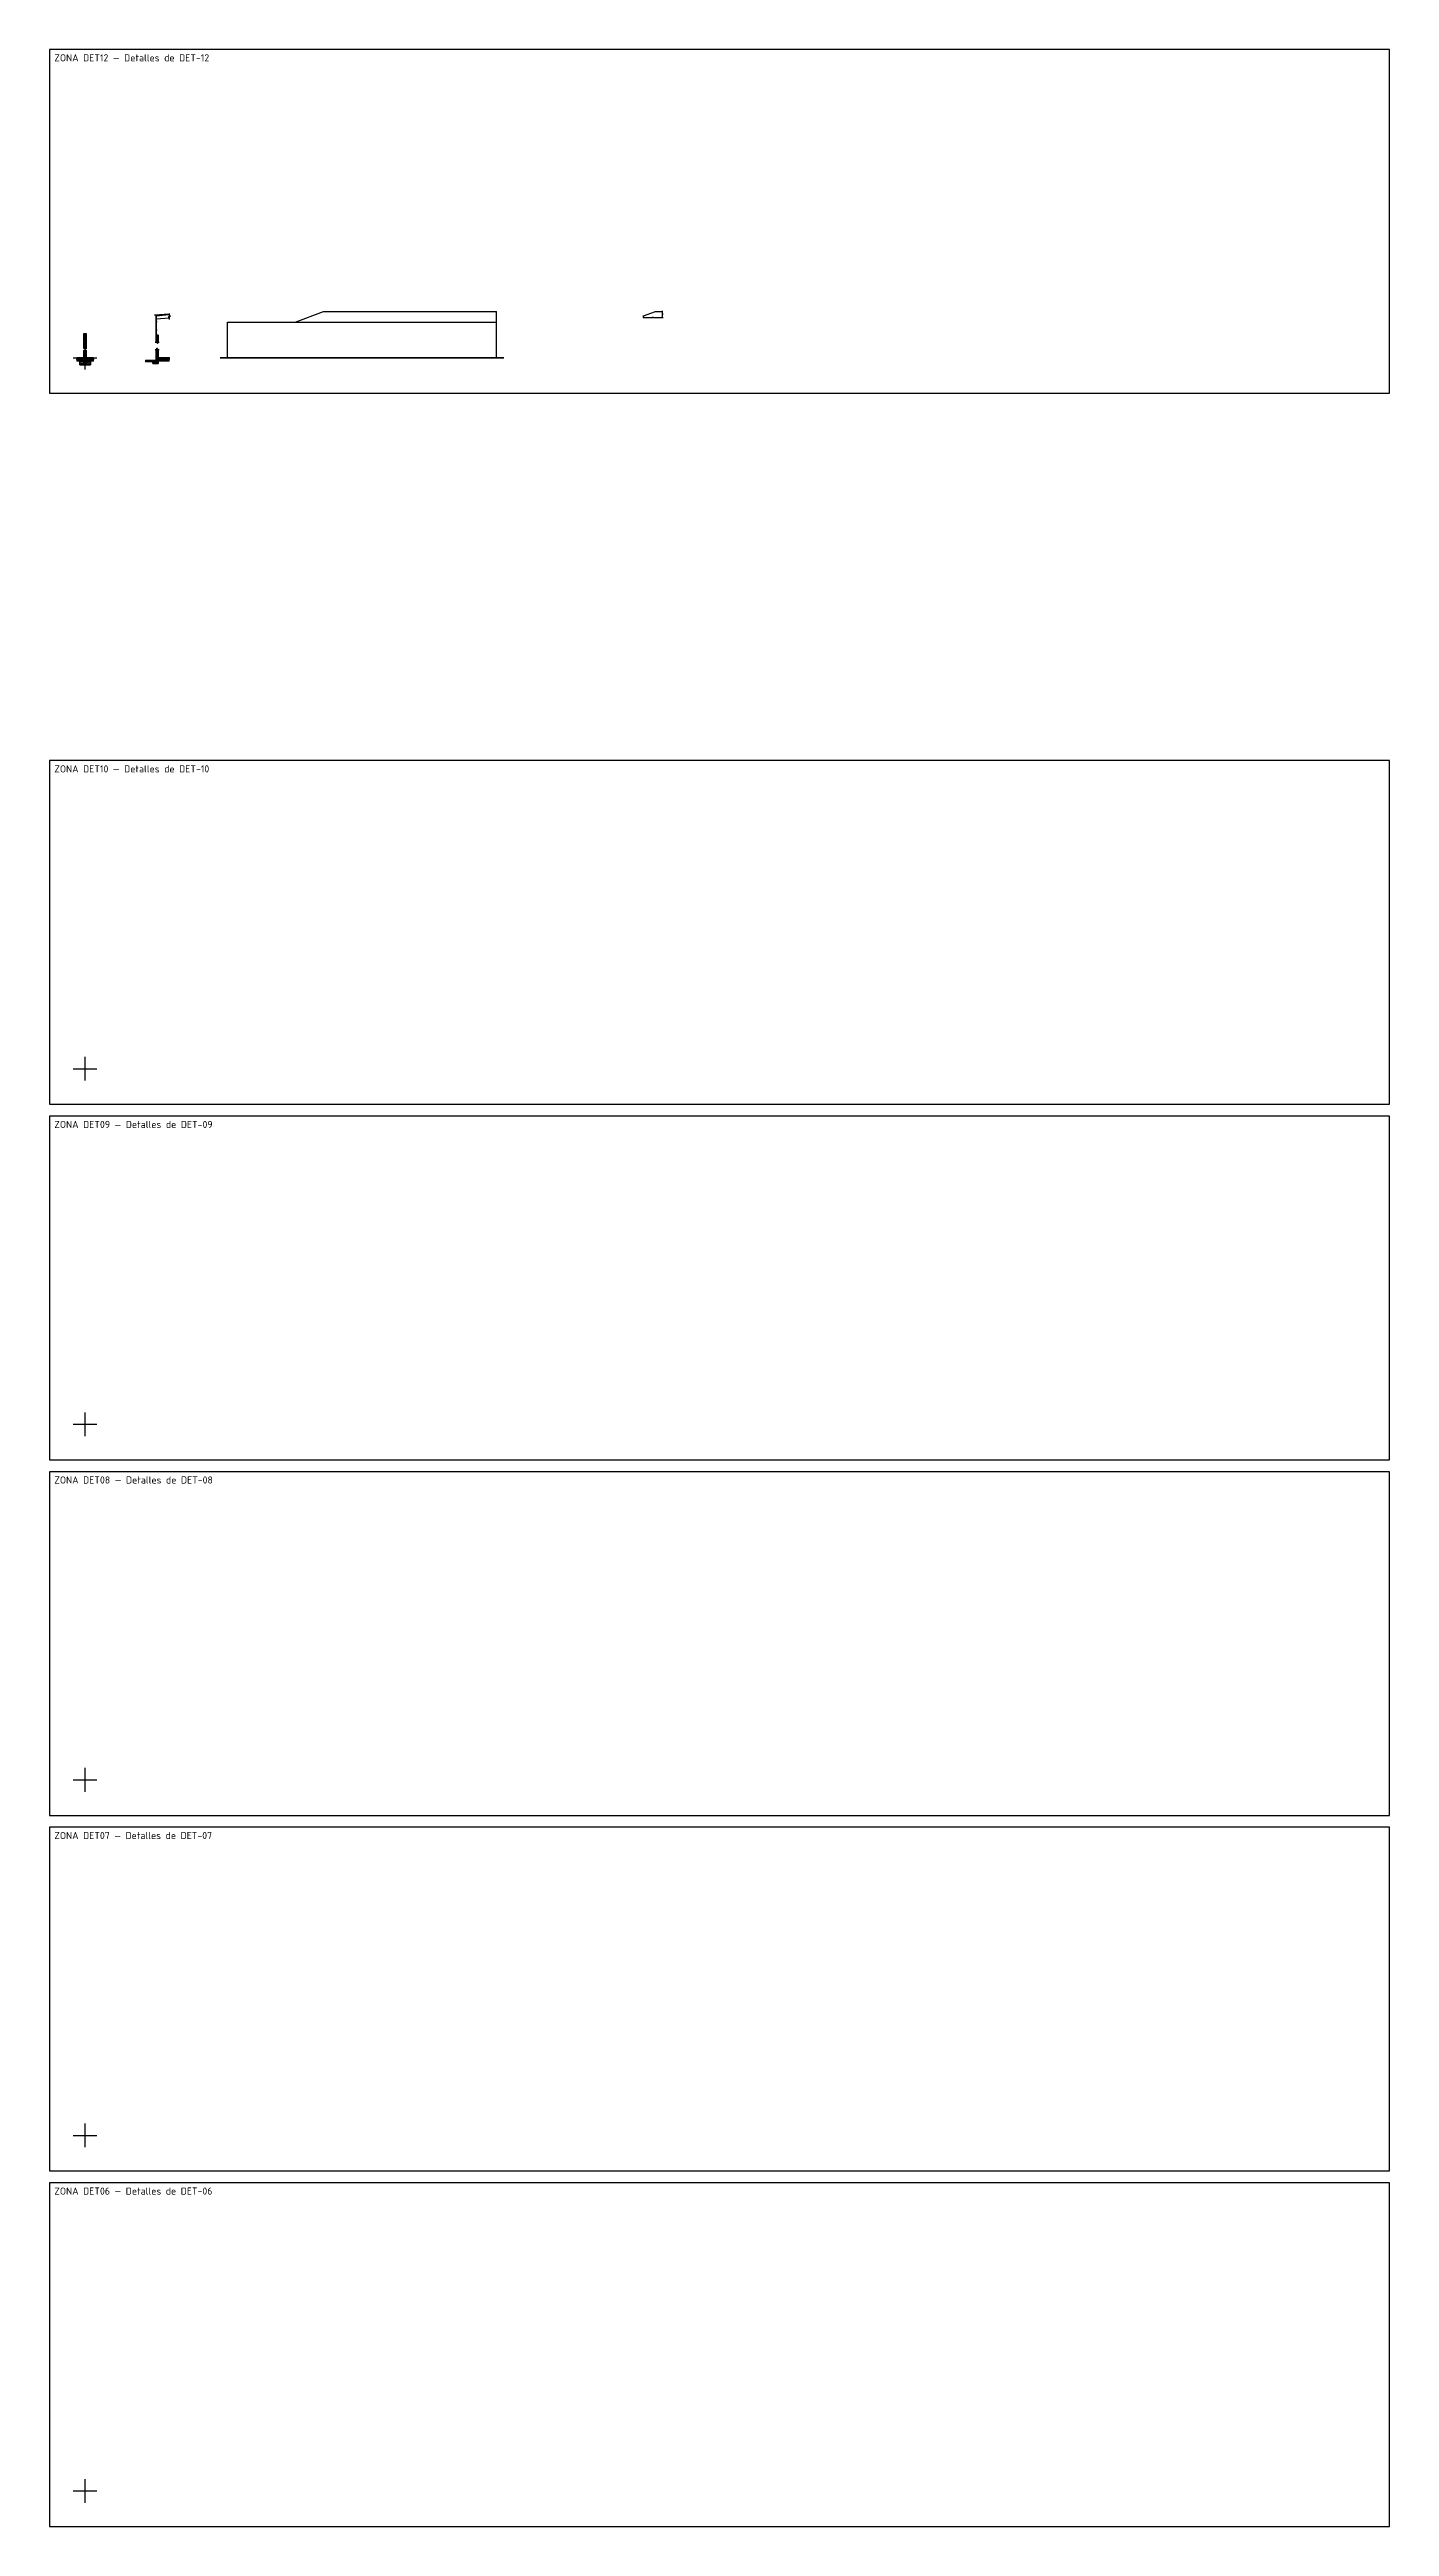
# Model space of a CAD drawing. Header units: millimetres. Extents: x -3000 to 200000, y -48000 to 386000.
# Drawn here: x -3000 to 110000, y 177000 to 386000 of the extents above; entities that cross this region are included whole.
import ezdxf
from ezdxf.enums import TextEntityAlignment as Align

# ---------------------------------------------------------------- set-up
doc = ezdxf.new("R2010")
doc.units = ezdxf.units.MM
doc.layers.add('AN-NOPLOT', color=8, linetype='Continuous', plot=False)
for name, color, linetype, lineweight in [('AN-RAYADO-EX', 9, 'Continuous', 13), ('EX-CERRAMIENTO', 8, 'Continuous', 25), ('EX-HORMIGON-CORTE', 8, 'Continuous', 35), ('EX-HORMIGON-VISTA', 8, 'Continuous', 25), ('EX-MADERA', 32, 'Continuous', 25), ('EX-TERRENO', 8, 'Continuous', 18)]:
    doc.layers.add(name, color=color, linetype=linetype, lineweight=lineweight)
doc.styles.add('IRAM-N', font='isocpeur.ttf')

msp = doc.modelspace()

# ---------------------------------------------------------------- hatches: boundary and pattern name
at = {"layer": 'AN-RAYADO-EX'}
h = msp.add_hatch(dxfattribs=at)
h.set_pattern_fill('ANSI31', color=256, scale=7.874016, angle=45)
h.paths.add_polyline_path([(-125, 361100), (-100, 361100), (-100, 362000), (-125, 362000)])
h = msp.add_hatch(dxfattribs=at)
h.set_pattern_fill('AR-CONC', color=256, scale=0.5)
h.paths.add_polyline_path([(-100, 361100), (100, 361100), (100, 362000), (-100, 362000)])
h = msp.add_hatch(dxfattribs=at)
h.set_pattern_fill('ANSI31', color=256, scale=7.874016, angle=45)
h.paths.add_polyline_path([(100, 361100), (125, 361100), (125, 362000), (100, 362000)])
h = msp.add_hatch(color=256, dxfattribs=at)
h.dxf.hatch_style = 1
h.paths.add_polyline_path([(5985, 363000), (6035, 363000), (6035, 363075), (5985, 363075)])
h = msp.add_hatch(color=256, dxfattribs=at)
h.dxf.hatch_style = 1
h.paths.add_polyline_path([(5985, 362300), (6035, 362300), (6035, 362375), (5985, 362375)])
h = msp.add_hatch(dxfattribs=at)
h.set_pattern_fill('AR-CONC', color=256)
h.paths.add_polyline_path([(6000, 361300), (6015, 361300), (6055, 361390), (6095, 361210), (6135, 361300), (6150, 361300), (6150, 361900), (6000, 361900)])
h = msp.add_hatch(dxfattribs=at)
h.set_pattern_fill('AR-CONC', color=256, scale=0.5)
h.paths.add_polyline_path([(-700, 359850), (-100, 359850), (-100, 360000), (-700, 360000)])
h = msp.add_hatch(dxfattribs=at)
h.set_pattern_fill('EARTH', color=256, scale=7.5)
h.paths.add_polyline_path([(-700, 359700), (-100, 359700), (-100, 359850), (-700, 359850)])
h = msp.add_hatch(dxfattribs=at)
h.set_pattern_fill('AR-CONC', color=256, scale=0.5)
h.paths.add_polyline_path([(-450, 359400), (450, 359400), (450, 359700), (-450, 359700)])
h = msp.add_hatch(dxfattribs=at)
h.set_pattern_fill('AR-CONC', color=256, scale=0.5)
h.paths.add_polyline_path([(-100, 360800), (-38, 360800), (-12, 360850), (12, 360750), (38, 360800), (100, 360800), (100, 361100), (-100, 361100)])
h = msp.add_hatch(dxfattribs=at)
h.set_pattern_fill('AR-CONC', color=256, scale=0.5)
h.paths.add_polyline_path([(-100, 359700), (100, 359700), (100, 360600), (38, 360600), (12, 360550), (-12, 360650), (-38, 360600), (-100, 360600)])
h = msp.add_hatch(dxfattribs=at)
h.set_pattern_fill('AR-CONC', color=256, scale=0.5)
h.paths.add_polyline_path([(100, 359850), (700, 359850), (700, 360000), (100, 360000)])
h = msp.add_hatch(dxfattribs=at)
h.set_pattern_fill('EARTH', color=256, scale=7.5)
h.paths.add_polyline_path([(100, 359700), (700, 359700), (700, 359850), (100, 359850)])
h = msp.add_hatch(dxfattribs=at)
h.set_pattern_fill('EARTH', color=256, scale=15)
h.paths.add_polyline_path([(5100, 359650), (6000, 359650), (6000, 359800), (5100, 359800)])
h = msp.add_hatch(dxfattribs=at)
h.set_pattern_fill('AR-CONC', color=256)
h.paths.add_polyline_path([(5700, 359500), (6150, 359500), (6150, 359650), (5700, 359650)])
h = msp.add_hatch(dxfattribs=at)
h.set_pattern_fill('AR-CONC', color=256)
h.paths.add_polyline_path([(6000, 359650), (6150, 359650), (6150, 360700), (6135, 360700), (6095, 360610), (6055, 360790), (6015, 360700), (6000, 360700)])
h = msp.add_hatch(dxfattribs=at)
h.set_pattern_fill('AR-CONC', color=256)
h.paths.add_polyline_path([(6150, 359850), (7100, 359850), (7100, 360000), (6150, 360000)])
h = msp.add_hatch(dxfattribs=at)
h.set_pattern_fill('EARTH', color=256, scale=15)
h.paths.add_polyline_path([(6150, 359700), (7100, 359700), (7100, 359850), (6150, 359850)])

# ---------------------------------------------------------------- linework, layer by layer
at = {"layer": 'AN-NOPLOT'}
for p, q in [((-1000, 360000), (1000, 360000)), ((0, 359000), (0, 361000)), ((0, 299000), (0, 301000)), ((-1000, 300000), (1000, 300000)), ((-1000, 270000), (1000, 270000)), ((0, 269000), (0, 271000)), ((0, 239000), (0, 241000)), ((-1000, 240000), (1000, 240000)), ((-1000, 210000), (1000, 210000)), ((0, 209000), (0, 211000)), ((-1000, 180000), (1000, 180000)), ((0, 179000), (0, 181000))]:
    msp.add_line(p, q, dxfattribs=at)
for points in [[(-3000, 357000), (110000, 357000), (110000, 386000), (-3000, 386000)], [(-3000, 297000), (110000, 297000), (110000, 326000), (-3000, 326000)], [(-3000, 267000), (110000, 267000), (110000, 296000), (-3000, 296000)], [(-3000, 237000), (110000, 237000), (110000, 266000), (-3000, 266000)], [(-3000, 207000), (110000, 207000), (110000, 236000), (-3000, 236000)], [(-3000, 177000), (110000, 177000), (110000, 206000), (-3000, 206000)]]:
    msp.add_lwpolyline(points, close=True, dxfattribs=at)
at = {"layer": 'EX-CERRAMIENTO', "lineweight": 35}
msp.add_line((5980, 361850), (5980, 363536), dxfattribs=at)
msp.add_lwpolyline([(5850, 363575), (7100, 363680)], dxfattribs=at)
at = {"layer": 'EX-HORMIGON-CORTE'}
msp.add_line((11400, 360000), (35300, 360000), dxfattribs=at)
for points in [[(-100, 361100), (100, 361100), (100, 362000), (-100, 362000)], [(6000, 361300), (6015, 361300), (6055, 361390), (6095, 361210), (6135, 361300), (6150, 361300), (6150, 361900), (6000, 361900)], [(-700, 359850), (-100, 359850), (-100, 360000), (-700, 360000)], [(-450, 359400), (450, 359400), (450, 359700), (-450, 359700)], [(-100, 360800), (-38, 360800), (-12, 360850), (12, 360750), (38, 360800), (100, 360800), (100, 361100), (-100, 361100)], [(-100, 359700), (100, 359700), (100, 360600), (38, 360600), (12, 360550), (-12, 360650), (-38, 360600), (-100, 360600)], [(100, 359850), (700, 359850), (700, 360000), (100, 360000)], [(5700, 359500), (6150, 359500), (6150, 359650), (5700, 359650)], [(6000, 359650), (6150, 359650), (6150, 360700), (6135, 360700), (6095, 360610), (6055, 360790), (6015, 360700), (6000, 360700)], [(6150, 359850), (7100, 359850), (7100, 360000), (6150, 360000)]]:
    msp.add_lwpolyline(points, close=True, dxfattribs=at)
at = {"layer": 'EX-HORMIGON-VISTA'}
for p, q in [((7100, 363730), (7100, 363630)), ((34700, 360000), (34700, 363900)), ((48700, 363900), (48700, 363940)), ((7100, 363330), (7100, 363230)), ((17700, 363000), (34700, 363000)), ((47060, 363400), (47100, 363400)), ((47100, 363525), (47100, 363565)), ((47100, 363360), (47100, 363400)), ((48700, 363400), (48740, 363400)), ((48700, 363360), (48700, 363400)), ((-150, 360800), (-100, 360800)), ((-150, 360600), (-100, 360600)), ((-60, 360850), (-60, 361050)), ((-60, 359440), (-60, 360560)), ((60, 360850), (60, 361050)), ((60, 359440), (60, 360560)), ((100, 360800), (150, 360800)), ((100, 360600), (150, 360600)), ((5900, 361300), (6000, 361300)), ((5900, 360700), (6000, 360700)), ((6150, 361300), (6250, 361300)), ((6150, 360700), (6250, 360700))]:
    msp.add_line(p, q, dxfattribs=at)
for points in [[(48700, 363400), (48700, 363620), (48660, 363640), (48740, 363660), (48700, 363680), (48700, 363900)], [(12000, 360000), (12000, 363000), (17700, 363000)], [(47100, 363400), (47100, 363432), (47060, 363452), (47140, 363472), (47100, 363492), (47100, 363525)], [(47100, 363400), (47870, 363400), (47890, 363440), (47910, 363360), (47930, 363400), (48700, 363400)]]:
    msp.add_lwpolyline(points, dxfattribs=at)
at = {"layer": 'EX-HORMIGON-VISTA', "const_width": 6}
for points in [[(-63, 360500, 1), (-57, 360500, 1)], [(-63, 360300, 1), (-57, 360300, 1)], [(-63, 360100, 1), (-57, 360100, 1)], [(-63, 359900, 1), (-57, 359900, 1)], [(57, 360500, 1), (63, 360500, 1)], [(57, 360300, 1), (63, 360300, 1)], [(57, 360100, 1), (63, 360100, 1)], [(57, 359900, 1), (63, 359900, 1)]]:
    msp.add_lwpolyline(points, format="xyb", close=True, dxfattribs=at)
at = {"layer": 'EX-MADERA'}
for points in [[(17700, 363000), (20100, 363900), (34700, 363900)], [(47100, 363525), (48100, 363900), (48700, 363900)]]:
    msp.add_lwpolyline(points, dxfattribs=at)
for points in [[(-125, 361100), (-100, 361100), (-100, 362000), (-125, 362000)], [(100, 361100), (125, 361100), (125, 362000), (100, 362000)], [(5985, 363000), (6035, 363000), (6035, 363075), (5985, 363075)], [(5985, 362300), (6035, 362300), (6035, 362375), (5985, 362375)], [(6000, 363537), (7100, 363630), (7100, 363555), (7200, 363505), (7000, 363455), (7100, 363405), (7100, 363330), (6000, 363237)]]:
    msp.add_lwpolyline(points, close=True, dxfattribs=at)
at = {"layer": 'EX-TERRENO'}
msp.add_line((5100, 359800), (6000, 359800), dxfattribs=at)
for points in [[(-700, 359700), (-100, 359700), (-100, 359850), (-700, 359850)], [(100, 359700), (700, 359700), (700, 359850), (100, 359850)], [(6150, 359700), (7100, 359700), (7100, 359850), (6150, 359850)]]:
    msp.add_lwpolyline(points, close=True, dxfattribs=at)
at = {"layer": 'EX-TERRENO', "lineweight": 0}
msp.add_lwpolyline([(5100, 359650), (6000, 359650), (6000, 359800), (5100, 359800)], close=True, dxfattribs=at)

# ---------------------------------------------------------------- texts
at = {"layer": 'AN-NOPLOT', "style": 'IRAM-N'}
for s, p in [('ZONA DET12 — Detalles de DET-12', (-2600, 385600)), ('ZONA DET10 — Detalles de DET-10', (-2600, 325600)), ('ZONA DET09 — Detalles de DET-09', (-2600, 295600)), ('ZONA DET08 — Detalles de DET-08', (-2600, 265600)), ('ZONA DET07 — Detalles de DET-07', (-2600, 235600)), ('ZONA DET06 — Detalles de DET-06', (-2600, 205600))]:
    msp.add_text(s, height=600, dxfattribs=at).set_placement(p, align=Align.TOP_LEFT)

doc.saveas('drawing.dxf')
